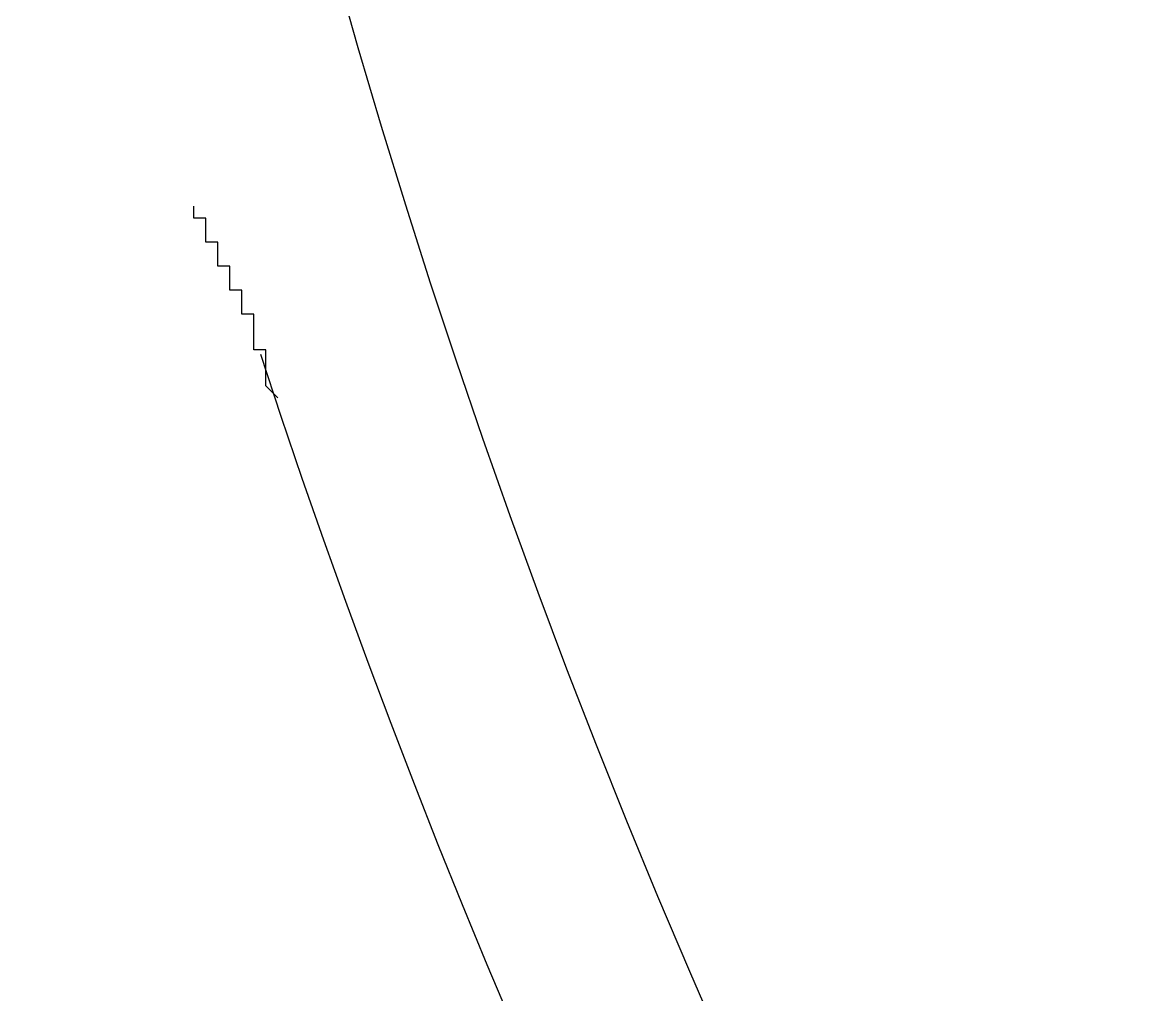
# Model space of a CAD drawing. Header units: millimetres. Extents: x 2698011 to 2856548, y 1019778 to 1210064.
# Drawn here: x 2782689.47 to 2782698.88, y 1121651.76 to 1121659.88 of the extents above; entities that cross this region are included whole.
import ezdxf

# ---------------------------------------------------------------- set-up
doc = ezdxf.new("R2010")
doc.units = ezdxf.units.MM
doc.layers.add('Bloques borde', color=9, linetype='Continuous')
doc.layers.add('Y_ CAJAS', color=9, linetype='Continuous')

# ---------------------------------------------------------------- blocks, each defined once
blk = doc.blocks.new('CO ALURA_  2500 tras 1120 CE ESQ - Inc')
at = {"layer": 'Bloques borde'}
blk.add_polyline3d([(-0.0418300630514637, 2.306530919465828, 0), (-0.0418300630514637, 2.306530919465828, 0), (-0.0418300630514637, 2.306530919465828, 0), (-0.0418300630514637, 2.306530919465828, 0), (-0.0418300630514637, 2.306530919465828, 0), (-0.0418300630514637, 2.306530919465828, 0), (-0.0418300630514637, 2.306530919465828, 0), (-0.0418300630514637, 2.306530919465828, 0), (-0.0418300630514637, 2.306530919465828, 0), (-0.041930063051467, 2.306430919465825, 0), (-0.041930063051467, 2.306430919465825, 0), (-0.041930063051467, 2.306430919465825, 0), (-0.041930063051467, 2.306430919465825, 0), (-0.041930063051467, 2.306430919465825, 0), (-0.041930063051467, 2.306430919465825, 0), (-0.041930063051467, 2.306430919465825, 0), (-0.041930063051467, 2.306430919465825, 0), (-0.041930063051467, 2.306430919465825, 0), (-0.041930063051467, 2.306430919465825, 0), (-0.041930063051467, 2.306430919465825, 0), (-0.041930063051467, 2.306430919465825, 0), (-0.041930063051467, 2.306330919465835, 0), (-0.041930063051467, 2.306330919465835, 0), (-0.041930063051467, 2.306330919465835, 0), (-0.041930063051467, 2.306330919465835, 0), (-0.041930063051467, 2.306330919465835, 0), (-0.041930063051467, 2.306330919465835, 0), (-0.041930063051467, 2.306330919465835, 0), (-0.041930063051467, 2.306330919465835, 0), (-0.041930063051467, 2.306330919465835, 0), (-0.041930063051467, 2.306330919465835, 0), (-0.041930063051467, 2.306330919465835, 0), (-0.041930063051467, 2.306330919465835, 0), (-0.041930063051467, 2.306230919465832, 0), (-0.041930063051467, 2.306230919465832, 0), (-0.041930063051467, 2.306230919465832, 0), (-0.041930063051467, 2.306230919465832, 0), (-0.041930063051467, 2.306230919465832, 0), (-0.041930063051467, 2.306230919465832, 0), (-0.041930063051467, 2.306230919465832, 0), (-0.041930063051467, 2.306230919465832, 0), (-0.041930063051467, 2.306230919465832, 0), (-0.041930063051467, 2.306230919465832, 0), (-0.041930063051467, 2.306230919465832, 0), (-0.041930063051467, 2.306230919465832, 0), (-0.041930063051467, 2.306130919465829, 0), (-0.041930063051467, 2.306130919465829, 0), (-0.041930063051467, 2.306130919465829, 0), (-0.041930063051467, 2.306130919465829, 0), (-0.041930063051467, 2.306130919465829, 0), (-0.0420300630514703, 2.306130919465829, 0), (-0.0420300630514703, 2.306130919465829, 0), (-0.0420300630514703, 2.306130919465829, 0), (-0.0420300630514703, 2.306130919465829, 0), (-0.0420300630514703, 2.306130919465829, 0), (-0.0420300630514703, 2.306130919465829, 0), (-0.0420300630514703, 2.306130919465829, 0), (-0.0420300630514703, 2.306130919465829, 0), (-0.0420300630514703, 2.306030919465825, 0), (-0.0420300630514703, 2.306030919465825, 0), (-0.0420300630514703, 2.306030919465825, 0), (-0.0420300630514703, 2.306030919465825, 0), (-0.0420300630514703, 2.306030919465825, 0), (-0.0420300630514703, 2.306030919465825, 0), (-0.0420300630514703, 2.306030919465825, 0), (-0.0420300630514703, 2.306030919465825, 0), (-0.0420300630514703, 2.306030919465825, 0), (-0.0420300630514703, 2.306030919465825, 0), (-0.0420300630514703, 2.306030919465825, 0), (-0.0420300630514703, 2.306030919465825, 0), (-0.0420300630514703, 2.306030919465825, 0), (-0.0420300630514703, 2.30593091946582, 0), (-0.0420300630514703, 2.30593091946582, 0), (-0.0420300630514703, 2.30593091946582, 0), (-0.0420300630514703, 2.30593091946582, 0), (-0.0420300630514703, 2.30593091946582, 0), (-0.0420300630514703, 2.30593091946582, 0), (-0.0420300630514703, 2.30593091946582, 0), (-0.0420300630514703, 2.30593091946582, 0), (-0.0420300630514703, 2.30593091946582, 0), (-0.0420300630514703, 2.30593091946582, 0), (-0.0420300630514703, 2.30593091946582, 0), (-0.0420300630514703, 2.30593091946582, 0), (-0.0420300630514703, 2.305830919465833, 0), (-0.0420300630514703, 2.305830919465833, 0), (-0.0421300630514736, 2.305830919465833, 0), (-0.0421300630514736, 2.305830919465833, 0), (-0.0421300630514736, 2.305830919465833, 0), (-0.0421300630514736, 2.305830919465833, 0), (-0.0421300630514736, 2.305830919465833, 0), (-0.0421300630514736, 2.305830919465833, 0), (-0.0421300630514736, 2.305830919465833, 0), (-0.0421300630514736, 2.305830919465833, 0), (-0.0421300630514736, 2.305830919465833, 0), (-0.0421300630514736, 2.305830919465833, 0), (-0.0421300630514736, 2.305830919465833, 0), (-0.0421300630514736, 2.30573091946583, 0), (-0.0421300630514736, 2.30573091946583, 0), (-0.0421300630514736, 2.30573091946583, 0), (-0.0421300630514736, 2.30573091946583, 0), (-0.0421300630514736, 2.30573091946583, 0), (-0.0421300630514736, 2.30573091946583, 0), (-0.0421300630514736, 2.30573091946583, 0), (-0.0421300630514736, 2.30573091946583, 0), (-0.0421300630514736, 2.30573091946583, 0), (-0.0421300630514736, 2.30573091946583, 0), (-0.0421300630514736, 2.30573091946583, 0), (-0.0421300630514736, 2.30573091946583, 0), (-0.0421300630514736, 2.30573091946583, 0), (-0.0421300630514736, 2.305630919465825, 0), (-0.0421300630514736, 2.305630919465825, 0), (-0.0421300630514736, 2.305630919465825, 0), (-0.0421300630514736, 2.305630919465825, 0), (-0.0421300630514736, 2.305630919465825, 0), (-0.0421300630514736, 2.305630919465825, 0), (-0.0421300630514736, 2.305630919465825, 0), (-0.0422300630514769, 2.305630919465825, 0), (-0.0422300630514769, 2.305630919465825, 0), (-0.0422300630514769, 2.305630919465825, 0), (-0.0422300630514769, 2.305630919465825, 0), (-0.0422300630514769, 2.305630919465825, 0), (-0.0422300630514769, 2.305630919465825, 0), (-0.0422300630514769, 2.305630919465825, 0), (-0.0422300630514769, 2.305530919465823, 0), (-0.0422300630514769, 2.305530919465823, 0), (-0.0422300630514769, 2.305530919465823, 0), (-0.0422300630514769, 2.305530919465823, 0), (-0.0422300630514769, 2.305530919465823, 0), (-0.0422300630514769, 2.305530919465823, 0), (-0.0422300630514769, 2.305530919465823, 0), (-0.0422300630514769, 2.305530919465823, 0), (-0.0422300630514769, 2.305530919465823, 0), (-0.0422300630514769, 2.305530919465823, 0), (-0.0422300630514769, 2.305530919465823, 0), (-0.0422300630514769, 2.305530919465823, 0), (-0.0422300630514769, 2.305530919465823, 0), (-0.0422300630514769, 2.305530919465823, 0), (-0.0422300630514769, 2.305430919465834, 0), (-0.0422300630514769, 2.305430919465834, 0), (-0.0422300630514769, 2.305430919465834, 0), (-0.0422300630514769, 2.305430919465834, 0), (-0.0422300630514769, 2.305430919465834, 0), (-0.0422300630514769, 2.305430919465834, 0), (-0.0422300630514769, 2.305430919465834, 0), (-0.0422300630514769, 2.305430919465834, 0), (-0.0422300630514769, 2.305430919465834, 0), (-0.0423300630514518, 2.305430919465834, 0), (-0.0423300630514518, 2.305430919465834, 0), (-0.0423300630514518, 2.305430919465834, 0), (-0.0423300630514518, 2.305430919465834, 0), (-0.0423300630514518, 2.305430919465834, 0), (-0.0423300630514518, 2.305430919465834, 0), (-0.0423300630514518, 2.305330919465831, 0), (-0.0423300630514518, 2.305330919465831, 0), (-0.0423300630514518, 2.305330919465831, 0), (-0.0423300630514518, 2.305330919465831, 0), (-0.0423300630514518, 2.305330919465831, 0), (-0.0423300630514518, 2.305330919465831, 0), (-0.0423300630514518, 2.305330919465831, 0), (-0.0423300630514518, 2.305330919465831, 0), (-0.0423300630514518, 2.305330919465831, 0), (-0.0423300630514518, 2.305330919465831, 0), (-0.0423300630514518, 2.305330919465831, 0), (-0.0423300630514518, 2.305330919465831, 0), (-0.0423300630514518, 2.305330919465831, 0), (-0.0423300630514518, 2.305330919465831, 0), (-0.0423300630514518, 2.305330919465831, 0), (-0.0423300630514518, 2.305330919465831, 0), (-0.0423300630514518, 2.305330919465831, 0), (-0.0423300630514518, 2.305230919465826, 0), (-0.0423300630514518, 2.305230919465826, 0), (-0.0423300630514518, 2.305230919465826, 0), (-0.0423300630514518, 2.305230919465826, 0), (-0.0423300630514518, 2.305230919465826, 0), (-0.0423300630514518, 2.305230919465826, 0), (-0.0423300630514518, 2.305230919465826, 0), (-0.0423300630514518, 2.305230919465826, 0), (-0.0424300630514551, 2.305230919465826, 0), (-0.0424300630514551, 2.305230919465826, 0), (-0.0424300630514551, 2.305230919465826, 0), (-0.0424300630514551, 2.305230919465826, 0), (-0.0424300630514551, 2.305230919465826, 0), (-0.0424300630514551, 2.305230919465826, 0), (-0.0424300630514551, 2.305230919465826, 0), (-0.0424300630514551, 2.305230919465826, 0), (-0.0424300630514551, 2.305230919465826, 0), (-0.0424300630514551, 2.305230919465826, 0), (-0.0424300630514551, 2.305230919465826, 0), (-0.0424300630514551, 2.305130919465824, 0), (-0.0424300630514551, 2.305130919465824, 0), (-0.0424300630514551, 2.305130919465824, 0), (-0.0424300630514551, 2.305130919465824, 0), (-0.0424300630514551, 2.305130919465824, 0), (-0.0424300630514551, 2.305130919465824, 0), (-0.0424300630514551, 2.305130919465824, 0), (-0.0424300630514551, 2.305130919465824, 0), (-0.0424300630514551, 2.305130919465824, 0), (-0.0424300630514551, 2.305130919465824, 0), (-0.0424300630514551, 2.305130919465824, 0), (-0.0424300630514551, 2.305130919465824, 0), (-0.0424300630514551, 2.305130919465824, 0), (-0.0424300630514551, 2.305130919465824, 0), (-0.0424300630514551, 2.305130919465824, 0), (-0.0424300630514551, 2.305130919465824, 0), (-0.0424300630514551, 2.305130919465824, 0), (-0.0424300630514551, 2.305130919465824, 0), (-0.0424300630514551, 2.305130919465824, 0), (-0.0424300630514551, 2.305130919465824, 0), (-0.0424300630514551, 2.305130919465824, 0), (-0.0424300630514551, 2.305130919465824, 0), (-0.0424300630514551, 2.305130919465824, 0), (-0.0424300630514551, 2.305130919465824, 0), (-0.0424300630514551, 2.305030919465834, 0), (-0.0425300630514585, 2.305030919465834, 0), (-0.0425300630514585, 2.305030919465834, 0), (-0.0425300630514585, 2.305030919465834, 0), (-0.0425300630514585, 2.305030919465834, 0), (-0.0425300630514585, 2.305030919465834, 0), (-0.0425300630514585, 2.305030919465834, 0), (-0.0425300630514585, 2.305030919465834, 0), (-0.0425300630514585, 2.305030919465834, 0), (-0.0425300630514585, 2.305030919465834, 0), (-0.0425300630514585, 2.305030919465834, 0), (-0.0425300630514585, 2.305030919465834, 0), (-0.0425300630514585, 2.305030919465834, 0), (-0.0425300630514585, 2.305030919465834, 0), (-0.0425300630514585, 2.305030919465834, 0), (-0.0425300630514585, 2.305030919465834, 0), (-0.0425300630514585, 2.305030919465834, 0), (-0.0425300630514585, 2.305030919465834, 0), (-0.0425300630514585, 2.305030919465834, 0), (-0.0425300630514585, 2.305030919465834, 0), (-0.0425300630514585, 2.305030919465834, 0), (-0.0425300630514585, 2.305030919465834, 0), (-0.0425300630514585, 2.305030919465834, 0), (-0.0425300630514585, 2.305030919465834, 0), (-0.0425300630514585, 2.305030919465834, 0), (-0.0425300630514585, 2.305030919465834, 0), (-0.0425300630514585, 2.305030919465834, 0), (-0.0425300630514585, 2.305030919465834, 0), (-0.0425300630514585, 2.305030919465834, 0), (-0.0425300630514585, 2.305030919465834, 0), (-0.0425300630514585, 2.305030919465834, 0), (-0.0425300630514585, 2.305030919465834, 0), (-0.0425300630514585, 2.305030919465834, 0), (-0.0425300630514585, 2.305030919465834, 0), (-0.0425300630514585, 2.305030919465834, 0), (-0.0425300630514585, 2.305030919465834, 0), (-0.0425300630514585, 2.305030919465834, 0), (-0.0425300630514585, 2.304930919465832, 0), (-0.0425300630514585, 2.304930919465832, 0), (-0.0425300630514585, 2.304930919465832, 0), (-0.0425300630514585, 2.304930919465832, 0), (-0.0425300630514585, 2.304930919465832, 0), (-0.0425300630514585, 2.304930919465832, 0), (-0.0425300630514585, 2.304930919465832, 0), (-0.0425300630514585, 2.304930919465832, 0), (-0.0425300630514585, 2.304930919465832, 0), (-0.0425300630514585, 2.304930919465832, 0), (-0.0425300630514585, 2.304930919465832, 0), (-0.0425300630514585, 2.304930919465832, 0), (-0.0425300630514585, 2.304930919465832, 0), (-0.0425300630514585, 2.304930919465832, 0), (-0.0425300630514585, 2.304930919465832, 0), (-0.0425300630514585, 2.304930919465832, 0), (-0.0425300630514585, 2.304930919465832, 0), (-0.0425300630514585, 2.304930919465832, 0), (-0.0425300630514585, 2.304930919465832, 0), (-0.0425300630514585, 2.304930919465832, 0), (-0.0425300630514585, 2.304930919465832, 0), (-0.0425300630514585, 2.304930919465832, 0), (-0.0425300630514585, 2.304930919465832, 0), (-0.0425300630514585, 2.304930919465832, 0), (-0.0425300630514585, 2.304930919465832, 0), (-0.0425300630514585, 2.304930919465832, 0), (-0.0425300630514585, 2.304930919465832, 0), (-0.0425300630514585, 2.304930919465832, 0), (-0.0425300630514585, 2.304930919465832, 0), (-0.0425300630514585, 2.304930919465832, 0), (-0.0425300630514585, 2.304930919465832, 0), (-0.0425300630514585, 2.304930919465832, 0), (-0.0425300630514585, 2.304930919465832, 0), (-0.0425300630514585, 2.304930919465832, 0), (-0.0425300630514585, 2.304930919465832, 0), (-0.0425300630514585, 2.304930919465832, 0), (-0.0425300630514585, 2.304930919465832, 0), (-0.0425300630514585, 2.304930919465832, 0), (-0.0425300630514585, 2.304930919465832, 0)], dxfattribs=at)
blk.add_polyline3d([(-0.0418300630514637, 2.306530919465828, 0), (-0.0418300630514637, 2.306530919465828, 0), (-0.0418300630514637, 2.306530919465828, 0), (-0.0418300630514637, 2.306530919465828, 0), (-0.0418300630514637, 2.306530919465828, 0), (-0.0418300630514637, 2.306530919465828, 0), (-0.0418300630514637, 2.306530919465828, 0), (-0.0418300630514637, 2.306530919465828, 0), (-0.0418300630514637, 2.306530919465828, 0), (-0.041930063051467, 2.306430919465825, 0), (-0.041930063051467, 2.306430919465825, 0), (-0.041930063051467, 2.306430919465825, 0), (-0.041930063051467, 2.306430919465825, 0), (-0.041930063051467, 2.306430919465825, 0), (-0.041930063051467, 2.306430919465825, 0), (-0.041930063051467, 2.306430919465825, 0), (-0.041930063051467, 2.306430919465825, 0), (-0.041930063051467, 2.306430919465825, 0), (-0.041930063051467, 2.306430919465825, 0), (-0.041930063051467, 2.306430919465825, 0), (-0.041930063051467, 2.306430919465825, 0), (-0.041930063051467, 2.306330919465835, 0), (-0.041930063051467, 2.306330919465835, 0), (-0.041930063051467, 2.306330919465835, 0), (-0.041930063051467, 2.306330919465835, 0), (-0.041930063051467, 2.306330919465835, 0), (-0.041930063051467, 2.306330919465835, 0), (-0.041930063051467, 2.306330919465835, 0), (-0.041930063051467, 2.306330919465835, 0), (-0.041930063051467, 2.306330919465835, 0), (-0.041930063051467, 2.306330919465835, 0), (-0.041930063051467, 2.306330919465835, 0), (-0.041930063051467, 2.306330919465835, 0), (-0.041930063051467, 2.306230919465832, 0), (-0.041930063051467, 2.306230919465832, 0), (-0.041930063051467, 2.306230919465832, 0), (-0.041930063051467, 2.306230919465832, 0), (-0.041930063051467, 2.306230919465832, 0), (-0.041930063051467, 2.306230919465832, 0), (-0.041930063051467, 2.306230919465832, 0), (-0.041930063051467, 2.306230919465832, 0), (-0.041930063051467, 2.306230919465832, 0), (-0.041930063051467, 2.306230919465832, 0), (-0.041930063051467, 2.306230919465832, 0), (-0.041930063051467, 2.306230919465832, 0), (-0.041930063051467, 2.306130919465829, 0), (-0.041930063051467, 2.306130919465829, 0), (-0.041930063051467, 2.306130919465829, 0), (-0.041930063051467, 2.306130919465829, 0), (-0.041930063051467, 2.306130919465829, 0), (-0.0420300630514703, 2.306130919465829, 0), (-0.0420300630514703, 2.306130919465829, 0), (-0.0420300630514703, 2.306130919465829, 0), (-0.0420300630514703, 2.306130919465829, 0), (-0.0420300630514703, 2.306130919465829, 0), (-0.0420300630514703, 2.306130919465829, 0), (-0.0420300630514703, 2.306130919465829, 0), (-0.0420300630514703, 2.306130919465829, 0), (-0.0420300630514703, 2.306030919465825, 0), (-0.0420300630514703, 2.306030919465825, 0), (-0.0420300630514703, 2.306030919465825, 0), (-0.0420300630514703, 2.306030919465825, 0), (-0.0420300630514703, 2.306030919465825, 0), (-0.0420300630514703, 2.306030919465825, 0), (-0.0420300630514703, 2.306030919465825, 0), (-0.0420300630514703, 2.306030919465825, 0), (-0.0420300630514703, 2.306030919465825, 0), (-0.0420300630514703, 2.306030919465825, 0), (-0.0420300630514703, 2.306030919465825, 0), (-0.0420300630514703, 2.306030919465825, 0), (-0.0420300630514703, 2.306030919465825, 0), (-0.0420300630514703, 2.30593091946582, 0), (-0.0420300630514703, 2.30593091946582, 0), (-0.0420300630514703, 2.30593091946582, 0), (-0.0420300630514703, 2.30593091946582, 0), (-0.0420300630514703, 2.30593091946582, 0), (-0.0420300630514703, 2.30593091946582, 0), (-0.0420300630514703, 2.30593091946582, 0), (-0.0420300630514703, 2.30593091946582, 0), (-0.0420300630514703, 2.30593091946582, 0), (-0.0420300630514703, 2.30593091946582, 0), (-0.0420300630514703, 2.30593091946582, 0), (-0.0420300630514703, 2.30593091946582, 0), (-0.0420300630514703, 2.305830919465833, 0), (-0.0420300630514703, 2.305830919465833, 0), (-0.0421300630514736, 2.305830919465833, 0), (-0.0421300630514736, 2.305830919465833, 0), (-0.0421300630514736, 2.305830919465833, 0), (-0.0421300630514736, 2.305830919465833, 0), (-0.0421300630514736, 2.305830919465833, 0), (-0.0421300630514736, 2.305830919465833, 0), (-0.0421300630514736, 2.305830919465833, 0), (-0.0421300630514736, 2.305830919465833, 0), (-0.0421300630514736, 2.305830919465833, 0), (-0.0421300630514736, 2.305830919465833, 0), (-0.0421300630514736, 2.305830919465833, 0), (-0.0421300630514736, 2.30573091946583, 0), (-0.0421300630514736, 2.30573091946583, 0), (-0.0421300630514736, 2.30573091946583, 0), (-0.0421300630514736, 2.30573091946583, 0), (-0.0421300630514736, 2.30573091946583, 0), (-0.0421300630514736, 2.30573091946583, 0), (-0.0421300630514736, 2.30573091946583, 0), (-0.0421300630514736, 2.30573091946583, 0), (-0.0421300630514736, 2.30573091946583, 0), (-0.0421300630514736, 2.30573091946583, 0), (-0.0421300630514736, 2.30573091946583, 0), (-0.0421300630514736, 2.30573091946583, 0), (-0.0421300630514736, 2.30573091946583, 0), (-0.0421300630514736, 2.305630919465825, 0), (-0.0421300630514736, 2.305630919465825, 0), (-0.0421300630514736, 2.305630919465825, 0), (-0.0421300630514736, 2.305630919465825, 0), (-0.0421300630514736, 2.305630919465825, 0), (-0.0421300630514736, 2.305630919465825, 0), (-0.0421300630514736, 2.305630919465825, 0), (-0.0422300630514769, 2.305630919465825, 0), (-0.0422300630514769, 2.305630919465825, 0), (-0.0422300630514769, 2.305630919465825, 0), (-0.0422300630514769, 2.305630919465825, 0), (-0.0422300630514769, 2.305630919465825, 0), (-0.0422300630514769, 2.305630919465825, 0), (-0.0422300630514769, 2.305630919465825, 0), (-0.0422300630514769, 2.305530919465823, 0), (-0.0422300630514769, 2.305530919465823, 0), (-0.0422300630514769, 2.305530919465823, 0), (-0.0422300630514769, 2.305530919465823, 0), (-0.0422300630514769, 2.305530919465823, 0), (-0.0422300630514769, 2.305530919465823, 0), (-0.0422300630514769, 2.305530919465823, 0), (-0.0422300630514769, 2.305530919465823, 0), (-0.0422300630514769, 2.305530919465823, 0), (-0.0422300630514769, 2.305530919465823, 0), (-0.0422300630514769, 2.305530919465823, 0), (-0.0422300630514769, 2.305530919465823, 0), (-0.0422300630514769, 2.305530919465823, 0), (-0.0422300630514769, 2.305530919465823, 0), (-0.0422300630514769, 2.305430919465834, 0), (-0.0422300630514769, 2.305430919465834, 0), (-0.0422300630514769, 2.305430919465834, 0), (-0.0422300630514769, 2.305430919465834, 0), (-0.0422300630514769, 2.305430919465834, 0), (-0.0422300630514769, 2.305430919465834, 0), (-0.0422300630514769, 2.305430919465834, 0), (-0.0422300630514769, 2.305430919465834, 0), (-0.0422300630514769, 2.305430919465834, 0), (-0.0423300630514518, 2.305430919465834, 0), (-0.0423300630514518, 2.305430919465834, 0), (-0.0423300630514518, 2.305430919465834, 0), (-0.0423300630514518, 2.305430919465834, 0), (-0.0423300630514518, 2.305430919465834, 0), (-0.0423300630514518, 2.305430919465834, 0), (-0.0423300630514518, 2.305330919465831, 0), (-0.0423300630514518, 2.305330919465831, 0), (-0.0423300630514518, 2.305330919465831, 0), (-0.0423300630514518, 2.305330919465831, 0), (-0.0423300630514518, 2.305330919465831, 0), (-0.0423300630514518, 2.305330919465831, 0), (-0.0423300630514518, 2.305330919465831, 0), (-0.0423300630514518, 2.305330919465831, 0), (-0.0423300630514518, 2.305330919465831, 0), (-0.0423300630514518, 2.305330919465831, 0), (-0.0423300630514518, 2.305330919465831, 0), (-0.0423300630514518, 2.305330919465831, 0), (-0.0423300630514518, 2.305330919465831, 0), (-0.0423300630514518, 2.305330919465831, 0), (-0.0423300630514518, 2.305330919465831, 0), (-0.0423300630514518, 2.305330919465831, 0), (-0.0423300630514518, 2.305330919465831, 0), (-0.0423300630514518, 2.305230919465826, 0), (-0.0423300630514518, 2.305230919465826, 0), (-0.0423300630514518, 2.305230919465826, 0), (-0.0423300630514518, 2.305230919465826, 0), (-0.0423300630514518, 2.305230919465826, 0), (-0.0423300630514518, 2.305230919465826, 0), (-0.0423300630514518, 2.305230919465826, 0), (-0.0423300630514518, 2.305230919465826, 0), (-0.0424300630514551, 2.305230919465826, 0), (-0.0424300630514551, 2.305230919465826, 0), (-0.0424300630514551, 2.305230919465826, 0), (-0.0424300630514551, 2.305230919465826, 0), (-0.0424300630514551, 2.305230919465826, 0), (-0.0424300630514551, 2.305230919465826, 0), (-0.0424300630514551, 2.305230919465826, 0), (-0.0424300630514551, 2.305230919465826, 0), (-0.0424300630514551, 2.305230919465826, 0), (-0.0424300630514551, 2.305230919465826, 0), (-0.0424300630514551, 2.305230919465826, 0), (-0.0424300630514551, 2.305130919465824, 0), (-0.0424300630514551, 2.305130919465824, 0), (-0.0424300630514551, 2.305130919465824, 0), (-0.0424300630514551, 2.305130919465824, 0), (-0.0424300630514551, 2.305130919465824, 0), (-0.0424300630514551, 2.305130919465824, 0), (-0.0424300630514551, 2.305130919465824, 0), (-0.0424300630514551, 2.305130919465824, 0), (-0.0424300630514551, 2.305130919465824, 0), (-0.0424300630514551, 2.305130919465824, 0), (-0.0424300630514551, 2.305130919465824, 0), (-0.0424300630514551, 2.305130919465824, 0), (-0.0424300630514551, 2.305130919465824, 0), (-0.0424300630514551, 2.305130919465824, 0), (-0.0424300630514551, 2.305130919465824, 0), (-0.0424300630514551, 2.305130919465824, 0), (-0.0424300630514551, 2.305130919465824, 0), (-0.0424300630514551, 2.305130919465824, 0), (-0.0424300630514551, 2.305130919465824, 0), (-0.0424300630514551, 2.305130919465824, 0), (-0.0424300630514551, 2.305130919465824, 0), (-0.0424300630514551, 2.305130919465824, 0), (-0.0424300630514551, 2.305130919465824, 0), (-0.0424300630514551, 2.305130919465824, 0), (-0.0424300630514551, 2.305030919465834, 0), (-0.0425300630514585, 2.305030919465834, 0), (-0.0425300630514585, 2.305030919465834, 0), (-0.0425300630514585, 2.305030919465834, 0), (-0.0425300630514585, 2.305030919465834, 0), (-0.0425300630514585, 2.305030919465834, 0), (-0.0425300630514585, 2.305030919465834, 0), (-0.0425300630514585, 2.305030919465834, 0), (-0.0425300630514585, 2.305030919465834, 0), (-0.0425300630514585, 2.305030919465834, 0), (-0.0425300630514585, 2.305030919465834, 0), (-0.0425300630514585, 2.305030919465834, 0), (-0.0425300630514585, 2.305030919465834, 0), (-0.0425300630514585, 2.305030919465834, 0), (-0.0425300630514585, 2.305030919465834, 0), (-0.0425300630514585, 2.305030919465834, 0), (-0.0425300630514585, 2.305030919465834, 0), (-0.0425300630514585, 2.305030919465834, 0), (-0.0425300630514585, 2.305030919465834, 0), (-0.0425300630514585, 2.305030919465834, 0), (-0.0425300630514585, 2.305030919465834, 0), (-0.0425300630514585, 2.305030919465834, 0), (-0.0425300630514585, 2.305030919465834, 0), (-0.0425300630514585, 2.305030919465834, 0), (-0.0425300630514585, 2.305030919465834, 0), (-0.0425300630514585, 2.305030919465834, 0), (-0.0425300630514585, 2.305030919465834, 0), (-0.0425300630514585, 2.305030919465834, 0), (-0.0425300630514585, 2.305030919465834, 0), (-0.0425300630514585, 2.305030919465834, 0), (-0.0425300630514585, 2.305030919465834, 0), (-0.0425300630514585, 2.305030919465834, 0), (-0.0425300630514585, 2.305030919465834, 0), (-0.0425300630514585, 2.305030919465834, 0), (-0.0425300630514585, 2.305030919465834, 0), (-0.0425300630514585, 2.305030919465834, 0), (-0.0425300630514585, 2.305030919465834, 0), (-0.0425300630514585, 2.304930919465832, 0), (-0.0425300630514585, 2.304930919465832, 0), (-0.0425300630514585, 2.304930919465832, 0), (-0.0425300630514585, 2.304930919465832, 0), (-0.0425300630514585, 2.304930919465832, 0), (-0.0425300630514585, 2.304930919465832, 0), (-0.0425300630514585, 2.304930919465832, 0), (-0.0425300630514585, 2.304930919465832, 0), (-0.0425300630514585, 2.304930919465832, 0), (-0.0425300630514585, 2.304930919465832, 0), (-0.0425300630514585, 2.304930919465832, 0), (-0.0425300630514585, 2.304930919465832, 0), (-0.0425300630514585, 2.304930919465832, 0), (-0.0425300630514585, 2.304930919465832, 0), (-0.0425300630514585, 2.304930919465832, 0), (-0.0425300630514585, 2.304930919465832, 0), (-0.0425300630514585, 2.304930919465832, 0), (-0.0425300630514585, 2.304930919465832, 0), (-0.0425300630514585, 2.304930919465832, 0), (-0.0425300630514585, 2.304930919465832, 0), (-0.0425300630514585, 2.304930919465832, 0), (-0.0425300630514585, 2.304930919465832, 0), (-0.0425300630514585, 2.304930919465832, 0), (-0.0425300630514585, 2.304930919465832, 0), (-0.0425300630514585, 2.304930919465832, 0), (-0.0425300630514585, 2.304930919465832, 0), (-0.0425300630514585, 2.304930919465832, 0), (-0.0425300630514585, 2.304930919465832, 0), (-0.0425300630514585, 2.304930919465832, 0), (-0.0425300630514585, 2.304930919465832, 0), (-0.0425300630514585, 2.304930919465832, 0), (-0.0425300630514585, 2.304930919465832, 0), (-0.0425300630514585, 2.304930919465832, 0), (-0.0425300630514585, 2.304930919465832, 0), (-0.0425300630514585, 2.304930919465832, 0), (-0.0425300630514585, 2.304930919465832, 0), (-0.0425300630514585, 2.304930919465832, 0), (-0.0425300630514585, 2.304930919465832, 0), (-0.0425300630514585, 2.304930919465832, 0)], dxfattribs=at)
at = {"layer": 'Bloques borde', "linetype": 'Continuous'}
for radius, end in [(0.0758990893192415, 163.4907331950424), (0.0758990893192415, 163.4907331950424), (0.0756873123843933, 163.4867845627448), (0.0756873123843933, 163.4867845627448), (0.0733128387955849, 163.0839738817385), (0.0733128387955849, 163.0839738817385), (0.0682442703377129, 161.9297361158069), (0.0682442703377129, 161.9297361158069), (0.0667052173189666, 180), (0.0667052173189666, 180)]:
    blk.add_arc((0.0229067523453637, 2.284999999999981), radius, 104.4191685333327, end, dxfattribs=at)

msp = doc.modelspace()

# ---------------------------------------------------------------- block references
at = {"layer": 'Y_ CAJAS', "xscale": -1000, "yscale": 1000, "zscale": 1000, "rotation": 179.9977225467084}
msp.add_blockref('CO ALURA_  2500 tras 1120 CE ESQ - Inc', (2782733.522825208, 1123963.273241265, -0.3880036102033024), dxfattribs=at)

doc.saveas('drawing.dxf')
